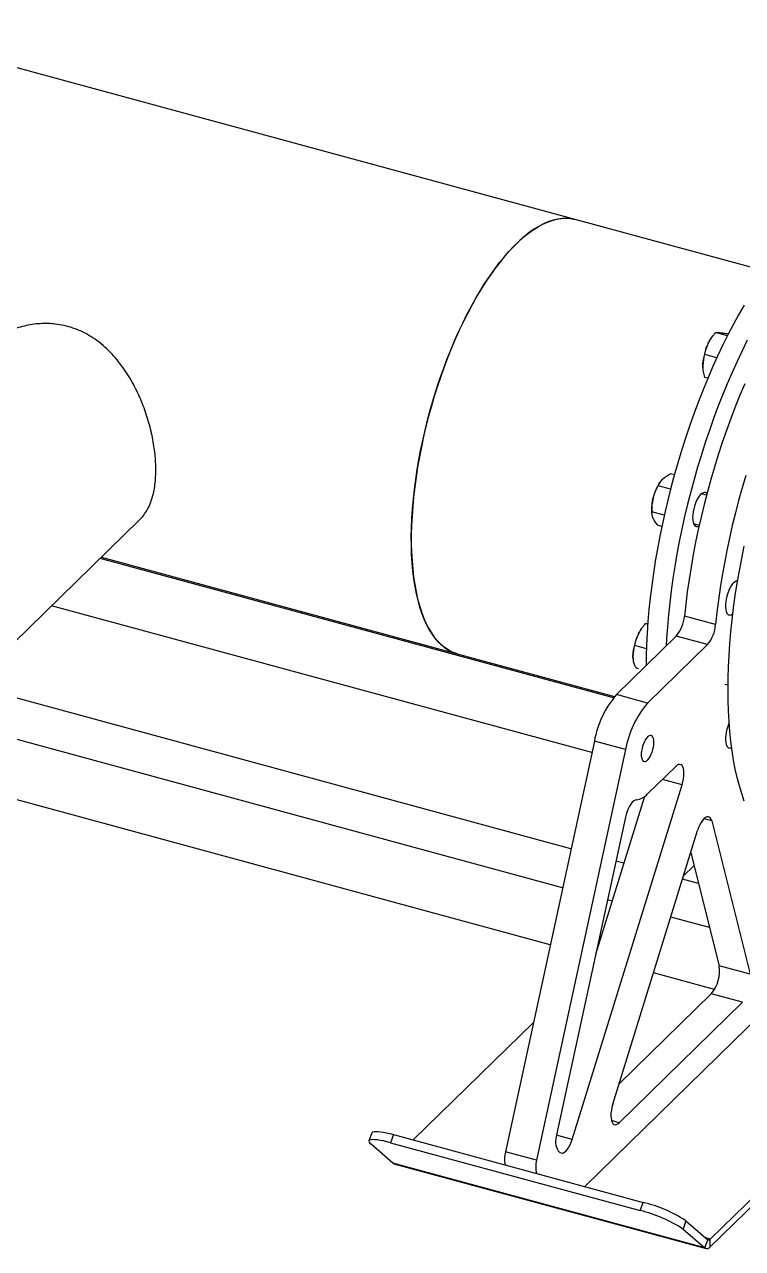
# Model space of a CAD drawing. Header units: inches. Extents: x 0.9 to 37.1, y -8.4 to 11.7.
# Drawn here: x 2.0355 to 2.2476, y 0.7038 to 1.0652 of the extents above; entities that cross this region are included whole.
import ezdxf

# ---------------------------------------------------------------- set-up
doc = ezdxf.new("R2010")
doc.units = ezdxf.units.IN
doc.header["$MEASUREMENT"] = 0

msp = doc.modelspace()

# ---------------------------------------------------------------- linework, layer by layer
at = {"color": 7, "linetype": 'Continuous', "lineweight": 25}
for p, q in [((2.198159063095044, 1.007576194899535), (1.986267221443162, 1.065163857167557)), ((2.254362747426207, 0.9923012377976144), (2.198159063095046, 1.007576194899546)), ((2.238317897327787, 0.9725931936776036), (2.238222770333307, 0.9724537860021947)), ((2.243082614363131, 0.9732613494224998), (2.239583762632432, 0.9742122623515801)), ((2.243348704746595, 0.9737866822091217), (2.242772847790119, 0.9739431877907698)), ((2.239950840199919, 0.9667514092017582), (2.236394677474742, 0.9677178980311112)), ((2.235854891698049, 0.964482880798367), (2.235876636613972, 0.9638212669004869)), ((2.235876636613972, 0.9638212669004869), (2.235879653163753, 0.9637770100632257)), ((2.237294835509685, 0.9607098154839879), (2.236394677474742, 0.960954459149832)), ((2.227438606988699, 0.9322519245503336), (2.226300084624311, 0.932561350533391)), ((2.226289865077835, 0.9279691474306038), (2.222617646275791, 0.9289671778148687)), ((2.223193402937855, 0.9300519147816755), (2.223097873150927, 0.9299119168178924)), ((2.23693758351571, 0.9262381085039322), (2.23546332089343, 0.9266387814950408)), ((2.021115663943387, 0.8716770936889802), (2.069525087076488, 0.9189261747263577)), ((2.220751739431591, 0.9212793977161846), (2.220780881764856, 0.9208518405419888)), ((2.224440714620927, 0.9203169067358883), (2.22077642710153, 0.9213127815674764)), ((2.233072882948489, 0.9178432465043951), (2.234777991978799, 0.9173798344060242)), ((2.223710360481306, 0.9169555817315804), (2.22261764627579, 0.917252558038606)), ((2.209405996468403, 0.8663546206064883), (2.057860707703343, 0.9075413828700878)), ((2.05828927614967, 0.9079596788120763), (2.163326967325919, 0.8794126850358435)), ((2.20306270296571, 0.8502209397622211), (2.043549503968984, 0.8935732092951225)), ((2.239596094542138, 0.8880004569441327), (2.230383405774664, 0.8905042683470898)), ((2.217659833384925, 0.8867047074368712), (2.217561776552547, 0.8865610061128208)), ((2.219568406111552, 0.8881440120893034), (2.218922768851671, 0.8883194824622063)), ((2.228001810840938, 0.8846082282610133), (2.21031090101733, 0.8673413579332592)), ((2.21917811145523, 0.8808889964813895), (2.215733683693982, 0.8818251181417374)), ((2.237214499608411, 0.8821044168580561), (2.219523589784802, 0.8648375465303015)), ((2.237214499608411, 0.8821044168580561), (2.228001810840938, 0.8846082282610133)), ((2.163326967325919, 0.879412685035855), (2.209780077223906, 0.8667877251353229)), ((2.215221732966507, 0.8779007658220244), (2.21519389791729, 0.8785901009089927)), ((2.215215642833211, 0.877928487011113), (2.215217852721512, 0.8778960649813428)), ((2.19690390972495, 0.8217904119278936), (2.019423736046836, 0.8700257201934987)), ((2.219523589784802, 0.8648375465303015), (2.21031090101733, 0.8673413579332592)), ((2.242329191748943, 0.8704720769748278), (2.243275076623902, 0.8702150057336748)), ((2.194421881297822, 0.8103327487908905), (2.019573040138416, 0.857852917260546)), ((2.203800527674436, 0.8536269228985702), (2.177532690858934, 0.7323680274402494)), ((2.21301321644191, 0.8511231114956126), (2.203800527674436, 0.8536269228985702)), ((2.21301321644191, 0.8511231114956126), (2.186745379626407, 0.729864216037292)), ((2.219523589784802, 0.83805106838336), (2.227838718987984, 0.8461668893977357)), ((2.229720939536652, 0.8407146994479011), (2.223879265394475, 0.8423023413078088)), ((2.190768536661881, 0.7934679974832712), (2.014135079331122, 0.841473186388602)), ((2.197254862921101, 0.7360534780389902), (2.229720939536652, 0.8407146994479011)), ((2.204220018153002, 0.7907099696930144), (2.218677100609516, 0.8373154134559129)), ((2.212973716647899, 0.8311192282902002), (2.192670054141763, 0.7373924510703989)), ((2.238458465931622, 0.8300329813918643), (2.236124934044541, 0.8306671853572327)), ((2.238458465931622, 0.8300329813918643), (2.249829720447863, 0.7847802628596398)), ((2.209226116205979, 0.7464232872059748), (2.234297044320054, 0.8272446931721418)), ((2.232241067700554, 0.8206168204318285), (2.24061703168039, 0.7872840742625975)), ((2.212542768663905, 0.8175401051684985), (2.210171718662002, 0.8181845057535595)), ((2.233193954272199, 0.816824740344424), (2.230140178066566, 0.8138441611498877)), ((2.23451473599728, 0.811568595249597), (2.229829304575112, 0.8128419951134913)), ((2.209071944933994, 0.8063511754074706), (2.207689690234873, 0.8067268426165564)), ((2.237786824286125, 0.7985470864849993), (2.226358480845201, 0.8016530653524638)), ((2.239265806025855, 0.7802874788409248), (2.221249709681516, 0.7851838677890678)), ((2.249829720447863, 0.7847802628596398), (2.24061703168039, 0.7872840742625975)), ((2.211097549892433, 0.752456247015975), (2.238337830617489, 0.7790435960930402)), ((2.247550519384962, 0.7765397846900827), (2.238337830617489, 0.7790435960930402)), ((2.200953143756744, 0.7221304915193755), (2.253474386701288, 0.7733928347463832)), ((2.211108336754646, 0.7409710972561403), (2.247550519384962, 0.7765397846900827)), ((2.185809558970636, 0.7705761178943087), (2.150283355535642, 0.7359014542356418)), ((2.238023898260101, 0.7065821330649792), (2.297362191305594, 0.7644981261768469)), ((2.238023898260101, 0.7043499265527341), (2.299151091772389, 0.7640119413614723)), ((2.211108336754646, 0.7409710972561403), (2.208848586433081, 0.7415852489729493)), ((2.138118787037774, 0.7380052809965884), (2.137259402990219, 0.735588087458722)), ((2.144496067362732, 0.7374743151544535), (2.143636683315178, 0.7350571216165871)), ((2.144496067362732, 0.7374743151544535), (2.218197577502517, 0.7174438239307933)), ((2.197254862921101, 0.7360534780389902), (2.192651350673176, 0.7373046140266407)), ((2.144315743937868, 0.729047664455166), (2.137861530737922, 0.7346024402764717)), ((2.143636683315178, 0.7350571216165871), (2.217338193454962, 0.7150266303929268)), ((2.186745379626407, 0.729864216037292), (2.177532690858934, 0.7323680274402494)), ((2.193121410494284, 0.732665129315072), (2.193653874277324, 0.7322068678886018)), ((2.236442631612601, 0.704009550425591), (2.144315743937868, 0.729047664455166)), ((2.1446403232086, 0.7288713621697581), (2.236767210883332, 0.7038332481401829)), ((2.217338193454962, 0.7150266303929268), (2.218197577502517, 0.7174438239307933)), ((2.230847802460208, 0.7119815197847629), (2.229988418412653, 0.7095643262468966)), ((2.230847802460208, 0.7119815197847629), (2.237302015660155, 0.7064267439634573)), ((2.229988418412653, 0.7095643262468966), (2.236442631612601, 0.704009550425591)), ((2.236442631612601, 0.704009550425591), (2.237302015660155, 0.7064267439634573)), ((2.238023898260101, 0.7065821330649792), (2.236704966348313, 0.7069405904973107)), ((2.238023898260101, 0.7043499265527341), (2.238023898260101, 0.7065821330649792))]:
    msp.add_line(p, q, dxfattribs=at)
at = {"color": 7, "linetype": 'Continuous', "lineweight": 25, "flags": 128}
for points in [[(2.163326967325919, 0.8794126850358435), (2.163115020510108, 0.8794726530009185), (2.161948192054844, 0.8798908339769347), (2.160822069001359, 0.8804467662004636), (2.159739090281427, 0.8811392456461022), (2.158701601385797, 0.881966772557571), (2.157711849284395, 0.8829275546958506), (2.156771977559877, 0.8840195112207736), (2.155884021765111, 0.8852402771976604), (2.155049905014621, 0.8865872087192428), (2.154271433819548, 0.8880573886317742), (2.153550294175155, 0.8896476328529408), (2.152888047909328, 0.8913544972678697), (2.152286129300014, 0.893174285188318), (2.151745841968888, 0.8951030553588746), (2.151268356057997, 0.897136630492843), (2.1508547056955, 0.8992706063193139), (2.150505786755973, 0.9015003611218346), (2.150222354920141, 0.9038210657480179), (2.150005024038247, 0.9062276940684106), (2.149854264800588, 0.9087150338619727), (2.149770403718099, 0.9112776981045836), (2.149753622415215, 0.9139101366361415), (2.149803957236498, 0.91660664818097), (2.149921299167935, 0.9193613926955146), (2.150105394073031, 0.922168404016575), (2.150355843243215, 0.9250216027826865), (2.150672104261355, 0.9279148096006637), (2.151053492176509, 0.93084175842879), (2.151499180987379, 0.933796110147668), (2.152008205431247, 0.9367714662893403), (2.152579463074513, 0.9397613828949485), (2.153211716700328, 0.9427593844709095), (2.153903596988129, 0.9457589780133966), (2.154653605479277, 0.9487536670707377), (2.15546011782239, 0.9517369658132826), (2.156321387291324, 0.9547024130802675), (2.157235548568195, 0.9576435863732482), (2.158200621783241, 0.9605541157658055), (2.159214516802775, 0.9634276976993821), (2.160275037755959, 0.9662581086353907), (2.161379887790559, 0.9690392185340118), (2.162526674047427, 0.9717650041304937), (2.163712912842895, 0.9744295619802052), (2.164936035047877, 0.9770271212441792), (2.166193391652039, 0.9795520561874667), (2.167482259500962, 0.981998898363226), (2.168799847193886, 0.9843623484561594), (2.170143301129263, 0.9866372877596525), (2.171509711685029, 0.9888187892617495), (2.172896119520185, 0.9909021283159687), (2.174299521984083, 0.9928827928738291), (2.175716879619491, 0.9947564932569479), (2.177145122745385, 0.9965191714475248), (2.17858115810519, 0.9981670098771072), (2.180021875566089, 0.999696439694592), (2.181464154854876, 1.001104148495564), (2.182904872315775, 1.002387087496225), (2.18434090767558, 1.003542478136379), (2.185769150801473, 1.00456781809718), (2.187186508436881, 1.005460886720593), (2.188589910900779, 1.006219749818844), (2.189976318735935, 1.006842763863444), (2.1913427292917, 1.007328579544704), (2.192686183227079, 1.007676144694038), (2.194003770920003, 1.007884706562727), (2.195292638768925, 1.007953813452207), (2.196549995373088, 1.007883315692341), (2.19777311757807, 1.007673365965581), (2.198159063095044, 1.007576194899535)], [(2.198159063095046, 1.007576194899546), (2.198073236861763, 1.007599135824861), (2.196859090188042, 1.007843889276906), (2.1956100396846, 1.007949276150892), (2.194328790516693, 1.007915068202318), (2.193018117584712, 1.007741339517983), (2.191680859514372, 1.007428466355532), (2.190319912508877, 1.006977126328565), (2.18893822407639, 1.006388296939078), (2.187538786646382, 1.00566325346041), (2.186124631088708, 1.004803566175284), (2.184698820149404, 1.003811096974928), (2.183264441817467, 1.002687995326629), (2.181824602636966, 1.00143669361847), (2.180382420978943, 1.000059901891313), (2.178941020287729, 0.9985606019694586), (2.177503522316256, 0.9969420410026797), (2.176073040365029, 0.9952077244336133), (2.174652672539423, 0.9933614084057547), (2.173245495039863, 0.991407091628489), (2.171854555499465, 0.9893490067167741), (2.170482866383547, 0.9871916110242398), (2.169133398465288, 0.9849395769895546), (2.167809074391704, 0.9825977820169607), (2.16651276235384, 0.9801712979129049), (2.165247269874914, 0.9776653799016342), (2.164015337729839, 0.9750854552435508), (2.162819634009316, 0.972437111480974), (2.16166274834135, 0.9697260843367679), (2.160547186282684, 0.9669582452920436), (2.159475363892328, 0.9641395888698381), (2.15844960249891, 0.9612762196523108), (2.157472123673193, 0.9583743390595814), (2.156545044416653, 0.9554402319188307), (2.15567037257652, 0.9524802528527676), (2.15485000249723, 0.9495008125169297), (2.154085710917697, 0.9465083637156315), (2.153379153123293, 0.9435093874266274), (2.152731859360864, 0.9405103787647549), (2.152145231524566, 0.9375178329149665), (2.15162054011966, 0.9345382310652011), (2.151158921510894, 0.9315780263695763), (2.150761375461383, 0.9286436299722931), (2.150428762967346, 0.9257413971225259), (2.150161804393378, 0.9228776134103653), (2.149961077912307, 0.9200584811536343), (2.149827018252994, 0.9172901059650447), (2.149759915758805, 0.9145784835288007), (2.149759915758805, 0.9119294866152834), (2.149827018252992, 0.9093488523619371), (2.149961077912307, 0.9068421698479061), (2.150161804393378, 0.9044148679893351), (2.150428762967345, 0.9020722037815454), (2.150761375461382, 0.8998192509135539), (2.151158921510893, 0.8976608887795909), (2.151620540119659, 0.8956017919114219), (2.152145231524564, 0.8936464198543494), (2.152731859360864, 0.891799007508832), (2.153379153123291, 0.8900635559586343), (2.154085710917696, 0.8884438238053685), (2.154850002497229, 0.8869433190282021), (2.155670372576519, 0.8855652913863534), (2.156545044416652, 0.8843127253808403), (2.157472123673193, 0.8831883337907125), (2.158449602498909, 0.8821945517977787), (2.159475363892327, 0.8813335317125421), (2.160547186282683, 0.8806071383127794), (2.161662748341348, 0.8800169448048418), (2.162819634009314, 0.8795642294164461), (2.163326967325919, 0.879412685035855)], [(2.248005292095295, 0.982345964389403), (2.246377255028343, 0.9794846914418409), (2.244776944840192, 0.9765368825702061), (2.243206710206719, 0.9735068640905165), (2.241668855663784, 0.9703990829727247), (2.240165638224997, 0.9672181003141795), (2.23869926406924, 0.9639685846455848), (2.237271885302794, 0.9606553050792872), (2.235885596800837, 0.9572831243099462), (2.23454243313291, 0.9538569914778585), (2.233244365576915, 0.9503819349054137), (2.231993299225994, 0.9468630547173369), (2.230791070192536, 0.9433055153555516), (2.229639442913433, 0.9397145379996501), (2.228540107560524, 0.9360953929040923), (2.227494677560037, 0.9324533916633801), (2.22650468722466, 0.9287938794165602), (2.225571589501728, 0.9251222270024959), (2.224696753840822, 0.9214438230774196), (2.223881464183915, 0.9177640662063373), (2.223126917081004, 0.9140883569398897), (2.222434219934013, 0.9104220898883), (2.221804389371528, 0.9067706458040385), (2.221238349756749, 0.9031393836848269), (2.220736931830873, 0.8995336329085704), (2.220300871493844, 0.8959586854117605), (2.219930808724343, 0.8924197879228282), (2.219627286640514, 0.888922134261847), (2.21939075070287, 0.8854708577178845), (2.219221548060517, 0.8820710235151945), (2.219119927041667, 0.8787276213793018), (2.219086575728896, 0.8758558718732696)], [(2.24896464068639, 0.9719419819636679), (2.247426786143455, 0.9688342008458761), (2.245923568704668, 0.965653218187331), (2.24445719454891, 0.9624037025187362), (2.243029815782466, 0.9590904229524386), (2.241643527280507, 0.9557182421830976), (2.240300363612581, 0.9522921093510099), (2.239002296056587, 0.9488170527785655), (2.237751229705665, 0.9452981725904883), (2.236549000672206, 0.941740633228703), (2.235397373393104, 0.9381496558728015), (2.234298038040194, 0.9345305107772437), (2.233252608039707, 0.9308885095365316), (2.23226261770433, 0.9272289972897116), (2.231329519981398, 0.9235573448756473), (2.230454684320494, 0.919878940950571), (2.229639394663586, 0.9161991840794887), (2.228884847560675, 0.9125234748130411), (2.228192150413683, 0.9088572077614514), (2.227562319851199, 0.90520576367719), (2.226996280236421, 0.9015745015579784), (2.226494862310544, 0.8979687507817218), (2.226058801973515, 0.8943938032849119), (2.225688739204013, 0.8908549057959796), (2.225385217120184, 0.8873572521349984), (2.22514868118254, 0.8839059755910359), (2.225031944444899, 0.8817095476130157)], [(2.248183032841082, 0.9591262322793002), (2.246771114262423, 0.9557529820706288), (2.245402140408544, 0.9523231204496461), (2.244078148178927, 0.9488417507156934), (2.242801107544791, 0.9453140528071571), (2.24157291861796, 0.9417452755942248), (2.240395408823687, 0.9381407290690817), (2.239270330181625, 0.9345057764451563), (2.238199356698983, 0.9308458261771864), (2.237184081879781, 0.9271663239139625), (2.236226016353859, 0.9234727443957382), (2.235326585629212, 0.9197705833083458), (2.234487127970977, 0.9160653491061574), (2.233708892410217, 0.9123625548160388), (2.232993036885494, 0.9086677098345048), (2.23234062651996, 0.904986311730275), (2.231752632036565, 0.9013238380644282), (2.231229928313713, 0.8976857382403258), (2.230773293083528, 0.8940774253954311), (2.230383405774664, 0.8905042683470898)], [(2.248483018949098, 0.9320019650421987), (2.247412045466457, 0.9283420147742287), (2.246396770647255, 0.9246625125110053), (2.245438705121332, 0.9209689329927806), (2.244539274396685, 0.9172667719053886), (2.243699816738451, 0.9135615377031998), (2.242921581177691, 0.9098587434130816), (2.242205725652967, 0.9061638984315472), (2.241553315287433, 0.9024825003273174), (2.240965320804038, 0.8988200266614705), (2.240442617081186, 0.8951819268373682), (2.239985981851, 0.8915736139924735), (2.239596094542138, 0.8880004569441327)], [(2.237062630853755, 0.9267108031013094), (2.237019961152361, 0.9267555119547306), (2.236714362084574, 0.9269655058195094), (2.236366390713123, 0.927031974272857), (2.235986057540817, 0.9269530051383899), (2.23558430406055, 0.9267308702143278), (2.235172687988482, 0.9263719599179954), (2.234763050769574, 0.9258865994451524), (2.234367176920795, 0.9252887517329085), (2.233996455012004, 0.9245956157714468), (2.233661550037548, 0.923827131820389), (2.233372096603781, 0.9230054077638314), (2.233136421758987, 0.9221540831067729)], [(2.233136421758987, 0.9221540831067729), (2.232961305439356, 0.9212976489095932), (2.232851785422573, 0.9204607432248397), (2.232811012400117, 0.9196674423053124), (2.232840159337609, 0.9189405679741065), (2.232938387730727, 0.9183010310823145), (2.233102871727441, 0.9177672299419108), (2.233328879422643, 0.9173545210398166), (2.233609908986435, 0.9170747772597267), (2.233937875709933, 0.9169360463208664), (2.23430334458763, 0.9169423192597606), (2.234695801745324, 0.9170934156153776), (2.23471656172926, 0.9171050696983154)], [(2.24806477219853, 0.8359155135844518), (2.247310225095619, 0.838118300642595), (2.246617527948628, 0.8404323803920333), (2.245987697386143, 0.842854356601626), (2.245421657771367, 0.8453806746872998), (2.244920239845488, 0.8480076269288883), (2.24448417950846, 0.8507313579117248), (2.24411411673896, 0.8535478701849937), (2.24381059465513, 0.8564530301285416), (2.243574058717487, 0.8594425740195342), (2.243404856075134, 0.8625121142900585), (2.243303235056285, 0.8656571459664826), (2.243269344803794, 0.8688730532811273), (2.243303235056285, 0.8721551164465389), (2.243404856075134, 0.875498518582432), (2.243574058717487, 0.8788983527851215), (2.243810594655131, 0.882349629329084), (2.24411411673896, 0.8858472829900657), (2.244484179508461, 0.889386180478998), (2.24492023984549, 0.8929611279758078), (2.245421657771368, 0.896566878752064), (2.245987697386145, 0.9001981408712756), (2.24661752794863, 0.9038495849555375), (2.247310225095621, 0.9075158520071271), (2.248064772198532, 0.9111915612735748)], [(2.246111107632744, 0.9009420207994272), (2.245838727464669, 0.9009142453899739), (2.245444522490384, 0.9007512197323329), (2.245035585354874, 0.90044826464809), (2.244623680434978, 0.9000140956034302), (2.244220657485287, 0.899461202851279), (2.243838110742281, 0.8988054921094664), (2.243487045379258, 0.8980658269821848), (2.243177560907526, 0.8972634862884412), (2.242918560631861, 0.8964215519091763), (2.242717495518634, 0.8955642447635754), (2.242580149845073, 0.8947162280173231), (2.242510474796142, 0.8939018975682278), (2.242510474796142, 0.8931446802206633), (2.242580149845073, 0.8924663597390561), (2.242717495518634, 0.8918864501686472), (2.242918560631861, 0.8914216344519388), (2.243177560907526, 0.8910852844908121), (2.243487045379258, 0.8908870764612589), (2.243838110742281, 0.8908327124474127), (2.244220657485287, 0.8909237564029708), (2.244623680434978, 0.8911575891590955), (2.244699693958637, 0.8912161311317459)], [(2.21519389791729, 0.8785901009089927), (2.215221180982905, 0.8778521976610834), (2.215302563358932, 0.8771801783592128), (2.215436652570354, 0.8765855414399559), (2.215621154313588, 0.8760784613058648), (2.215852911712652, 0.8756676142386235), (2.216127959334194, 0.8753600299454605), (2.216441591037153, 0.8751609712789108), (2.216788440496134, 0.875073844187948)], [(2.243601777872412, 0.85903832542586), (2.243487045379258, 0.8587796730401629), (2.243177560907526, 0.8579773323464193), (2.242918560631861, 0.8571353979671543), (2.242717495518634, 0.8562780908215539), (2.242580149845073, 0.8554300740753011), (2.242510474796142, 0.8546157436262063), (2.242510474796142, 0.8538585262786413), (2.242580149845073, 0.8531802057970341), (2.242717495518634, 0.8526002962266253), (2.242918560631861, 0.8521354805099168), (2.243177560907526, 0.8517991305487902), (2.243487045379258, 0.8516009225192369), (2.243838110742281, 0.8515465585053903), (2.244220657485287, 0.8516376024609489), (2.244348398130056, 0.8516973713668174)], [(2.221384537648161, 0.8532606496214625), (2.221350907895944, 0.8538746781157345), (2.221251234106159, 0.8544008666821243), (2.221089118749267, 0.8548201974948717), (2.220870421096654, 0.8551175148458494), (2.220603045451295, 0.8552820729113391), (2.220296655465654, 0.8553079241341024), (2.219962324872107, 0.855194134183594), (2.219612137249389, 0.8549448157251023), (2.219258749290594, 0.85456897977731), (2.218914933357294, 0.8540802100306011), (2.218593115853123, 0.853496171897099), (2.218304928101169, 0.8528379740366452), (2.218060785957654, 0.8521294054348334), (2.21786951335575, 0.851396075607092), (2.217738023385647, 0.8506644890040662), (2.217671068437457, 0.8499610870717209), (2.217671068437457, 0.8493112925885868), (2.217738023385647, 0.8487385908203064), (2.21786951335575, 0.8482636807009465), (2.218060785957654, 0.8479037267195864), (2.218304928101169, 0.8476717385509631), (2.218593115853123, 0.8475761008519305), (2.218914933357294, 0.8476202702181128), (2.219258749290594, 0.8478026502535343), (2.219612137249389, 0.8481166492685284), (2.219962324872107, 0.8485509185205764), (2.220296655465654, 0.8490897623874321), (2.220603045451295, 0.8497137056478032), (2.220870421096654, 0.8504001973665916), (2.221089118749267, 0.8511244259444433), (2.221251234106159, 0.8518602158735962), (2.221350907895944, 0.8525809737889278), (2.221384537648161, 0.8532606496214625)], [(2.229720939536652, 0.8407146994479011), (2.229958231378821, 0.8415856245684341), (2.230131858338865, 0.8424600596266352), (2.230236605094623, 0.8433117387676101), (2.230269325314, 0.8441150796676347), (2.230229036162964, 0.8448459519635523), (2.230116947827435, 0.8454824020688831), (2.229936427162308, 0.8460053126049747), (2.229692896559504, 0.8463989766395215), (2.229393671072802, 0.8466515694837589), (2.229047738691808, 0.8467555038767092), (2.228665490365097, 0.846707657887638), (2.228258407881957, 0.8465094686910888), (2.227838718987984, 0.8461668893977357)], [(2.216238778267849, 0.8362807970721624), (2.215845305556249, 0.836185416109394), (2.215430519201968, 0.8359393547189371), (2.21500702227849, 0.8355500893516274), (2.214587682525534, 0.8350294476386728), (2.214185241369297, 0.8343932490150645), (2.213811926780667, 0.8336608240540486), (2.213479081734513, 0.8328544271174403), (2.213196819559135, 0.8319985601681021), (2.212973716647899, 0.8311192282902002)], [(2.238458465931622, 0.8300329813918643), (2.238276420824556, 0.8305609451899962), (2.238030219339934, 0.8309572397600342), (2.237727393295003, 0.8312097416239936), (2.237377206770491, 0.8313107262228723), (2.23699037270304, 0.83125710422703), (2.236578725154114, 0.8310505160452326), (2.236154857281365, 0.83069728164112), (2.235731736087653, 0.830208207192332), (2.235322305733369, 0.8295982545069798), (2.234939091547552, 0.8288860833107097), (2.234593816851932, 0.8280934804067526), (2.234297044320054, 0.8272446931721418)], [(2.209226116205979, 0.7464232872059748), (2.208988824363809, 0.7455523620854418), (2.208815197403764, 0.7446779270272404), (2.208710450648008, 0.7438262478862658), (2.208677730428629, 0.7430229069862413), (2.208718019579666, 0.7422920346903235), (2.208830107915196, 0.7416555845849926), (2.209010628580323, 0.7411326740489013), (2.209254159183127, 0.7407390100143543), (2.209553384669828, 0.7404864171701168), (2.209899317050823, 0.7403824827771666), (2.210281565377533, 0.7404303287662379), (2.210688647860673, 0.7406285179627872), (2.211108336754646, 0.7409710972561403)], [(2.138118787037774, 0.7380052809965884), (2.13817867004899, 0.7381077174372579), (2.138398966210545, 0.738257034230055), (2.138758298854684, 0.7383517957300603), (2.139251428102313, 0.7383906201012197), (2.139871163018567, 0.7383729411967769), (2.140608466472848, 0.7382990168149676), (2.141452586920529, 0.7381699249397422), (2.14239121518469, 0.7379875480213312), (2.143410663951631, 0.7377545455258816), (2.144496067362732, 0.7374743151544535)], [(2.143636683315178, 0.7350571216165871), (2.142551279904076, 0.7353373519880153), (2.141531831137135, 0.7355703544834648), (2.140593202872974, 0.7357527314018757), (2.139749082425293, 0.735881823277101), (2.139011778971012, 0.7359557476589103), (2.138392044054759, 0.7359734265633532), (2.13789891480713, 0.7359346021921939), (2.13753958216299, 0.7358398406921883), (2.137319286001436, 0.7356905238993914), (2.137241238736566, 0.7354888291888739), (2.13730657847325, 0.7352376977236921), (2.137514352410996, 0.7349407915661074), (2.137861530737922, 0.7346024402764717)], [(2.193653874277324, 0.7322068678886018), (2.193963703424259, 0.7320281657424372), (2.1943127862093, 0.7319891303933136), (2.194691397037646, 0.7320908493826528), (2.195088987650651, 0.7323304887761662), (2.1954944810048, 0.7327013721184681), (2.195896579882853, 0.73319316644196), (2.196284081639112, 0.7337921701477028), (2.196646190309902, 0.7344816947377879), (2.196972817393705, 0.7352425297639835), (2.197254862921101, 0.7360534780389902)], [(2.144315743937868, 0.729047664455166), (2.144478349403867, 0.7289356888594503), (2.1446403232086, 0.7288713621697581)]]:
    msp.add_lwpolyline(points, dxfattribs=at)
at = {"color": 7, "linetype": 'Continuous', "lineweight": 25}
for centre, radius, start, end in [((2.246984110162822, 0.9665112004991911), 0.01058656686885683, 145.8519913048301, 154.2421995225906), ((2.251704492391859, 0.9641765839106919), 0.01585256004362055, 154.0567120876698, 178.8928847441142), ((2.235173109705732, 0.922125743878504), 0.01436787482185758, 147.1858746844372, 167.2909442777448), ((2.234232737765909, 0.9219393667449194), 0.01349714322398566, 165.640702443325, 182.8027059991595), ((2.220019112665222, 0.8912617100085121), 0.01039193386857746, 320.1892053071594, 355.8201496254781), ((2.226323116382066, 0.8806184206098138), 0.01058656686886176, 145.8519913048249, 154.2421995225794), ((2.22923180143269, 0.8887578986055575), 0.01039193386858295, 320.1892053071653, 355.8201496254656), ((2.231043498611115, 0.8782838040213141), 0.01585256004363704, 154.0567120876828, 178.8928847441033), ((2.23254347723769, 0.8483848558532547), 0.02921705694458889, 139.5475865062075, 169.6641359671557), ((2.241756166005169, 0.8458810444502958), 0.02921705694459481, 139.5475865062139, 169.6641359671552), ((2.215476013446438, 0.8416288260543818), 0.005402149957881622, 278.1170901126982, 318.52570022228), ((2.230534238798604, 0.785637397159442), 0.01021637204584116, 319.8031925600037, 9.275407092244533), ((2.197874605719766, 0.7355041642532689), 0.005536513725427563, 160.0584939110996, 210.8494405307346), ((2.185243175008223, 0.7303262932607221), 0.0079762299538241, 165.1684947613177, 193.1550604080938), ((2.194455863775669, 0.7278224818577649), 0.007976229953798241, 165.1684947612702, 193.1550604081397), ((2.208876478487976, 0.6784773964436844), 0.0400657629148253, 56.74395080960019, 76.54715645283758), ((2.207722914186681, 0.6753789068284787), 0.04079700453771017, 56.92316570736763, 76.36794155506978), ((2.237584134795579, 0.7068706183075282), 0.0005259426203466025, 237.5606405612216, 326.7350879283013), ((2.237060606861624, 0.7049818466078411), 0.001152064787425302, 237.5606405612663, 326.7350879283377)]:
    msp.add_arc(centre, radius, start, end, dxfattribs=at)
for points, knots in [([(2.069507475596631, 0.918944635465166), (2.069638185639191, 0.9190622185078943), (2.070197777179015, 0.919565611167318), (2.071034545985797, 0.9206610123600947), (2.072018605740569, 0.9222597733034399), (2.072835805837601, 0.9241097704668029), (2.073467048712804, 0.9261176048855453), (2.073914827270703, 0.9282349133943626), (2.074203171542311, 0.93044844606499), (2.074338846304197, 0.9328334095571771), (2.074317227955402, 0.9352691939334323), (2.074157246939722, 0.9376918889689043), (2.073879733168335, 0.9400921479369191), (2.073474058640137, 0.9425619971779446), (2.072942052702597, 0.945071905245376), (2.072291069745447, 0.9475803907426323), (2.071520300909486, 0.9500898262407311), (2.070625274067559, 0.9525944237421204), (2.069580231471407, 0.9551384545429262), (2.068382656304857, 0.9576817079642663), (2.067011988668335, 0.9602219147211177), (2.065491757315607, 0.9626777895762837), (2.063794638990005, 0.965059859751368), (2.061924261396566, 0.9673191635195244), (2.059851033792473, 0.9694491681234711), (2.057593807910056, 0.9713825673227499), (2.055246573766818, 0.9730202240070951), (2.052862917769327, 0.9743438916034108), (2.050445580021236, 0.9753880792462857), (2.047908642589363, 0.9761768582005375), (2.045406963843448, 0.976668716625086), (2.043004739704934, 0.9768948234639261), (2.040705595908014, 0.9769064961236129), (2.038392362877388, 0.9767128793387414), (2.036067060401628, 0.9763156910758948), (2.033767055919749, 0.9757199448767095), (2.031491909461439, 0.9749280771537028), (2.02927426834572, 0.9739491696199569), (2.027048548642302, 0.9727501831375176), (2.024866637604585, 0.9713202563779975), (2.022918839057799, 0.9698239177904817), (2.021810399827089, 0.9687493585725151), (2.021340355213095, 0.9682936811128693)], [0, 0, 0, 0, 0.008485015731843064, 0.0363257705822252, 0.06416446587018314, 0.09294809366716487, 0.1217289043988991, 0.1474216582862424, 0.1731130898175146, 0.1997157120768081, 0.2263180693740482, 0.2496697984369734, 0.2730221655056811, 0.2970377908890144, 0.3210546760701042, 0.3447589613069846, 0.3684645323763192, 0.3927398548612, 0.4170162706938303, 0.4430917541648174, 0.4691678402595254, 0.4959016469345003, 0.5226348266188355, 0.5504858333395608, 0.5783344044186882, 0.6071364453980485, 0.6359344471249043, 0.6614667267322288, 0.686997157086801, 0.7134954594763595, 0.73999398139204, 0.7625017939913975, 0.7850108190149736, 0.8081208510686653, 0.8312325741426642, 0.8548208612728933, 0.8784105921484002, 0.9025290955667434, 0.9266483695177321, 0.9534554206621759, 0.9802623109844979, 1, 1, 1, 1]), ([(2.237449434276893, 0.9711117823992406), (2.237677684504914, 0.9715348409124172), (2.238137597646856, 0.9723872833029841), (2.238896727315148, 0.9734075049935837), (2.239404663806077, 0.9740024753221648), (2.239583762632432, 0.9742122623515801)], [0, 0, 0, 0, 0.3894480145147162, 0.7847188654868421, 1, 1, 1, 1]), ([(2.239583762632432, 0.9742122623515801), (2.239691854304069, 0.9742314158817007), (2.239910019475699, 0.9742700741161672), (2.240394219944147, 0.9742397347597453), (2.240638519434583, 0.9742244272790699)], [0, 0, 0, 0, 0.495457963477006, 1, 1, 1, 1]), ([(2.240638519434583, 0.9742244272790699), (2.240676968490808, 0.9742210623561776), (2.240968078436284, 0.9741955854624398), (2.241625634816874, 0.9741180106843825), (2.242388114587859, 0.9740018169845257), (2.242772847790119, 0.9739431877907698)], [0, 0, 0, 0, 0.0701057182032486, 0.5307925293049215, 1, 1, 1, 1]), ([(2.236394677474742, 0.9677178980311112), (2.236478237592946, 0.9681534667753362), (2.236646147603537, 0.9690287210716289), (2.23701313455526, 0.9701661947738125), (2.237329352467063, 0.970851530403229), (2.237449434276893, 0.9711117823992406)], [0, 0, 0, 0, 0.3805934879738682, 0.7647841813874847, 1, 1, 1, 1]), ([(2.235854891698049, 0.964482880798367), (2.235855536494242, 0.9645628811522555), (2.235860418449823, 0.9651685890926962), (2.235978314920668, 0.9662810626770297), (2.236255044727845, 0.9672360360928405), (2.236394677474742, 0.9677178980311112)], [0, 0, 0, 0, 0.07010571820324722, 0.5307925293049192, 1, 1, 1, 1]), ([(2.236394677474742, 0.960954459149832), (2.23624380842158, 0.9615446682297666), (2.235939304176449, 0.9627359076959623), (2.235883199078453, 0.9638970404925185), (2.235854891698049, 0.964482880798367)], [0, 0, 0, 0, 0.495457963477006, 1, 1, 1, 1]), ([(2.223919079673358, 0.930910966382025), (2.223963377068964, 0.9309533974154953), (2.224298766638576, 0.9312746561680489), (2.225039808697744, 0.9318508236311036), (2.225877434249648, 0.9323230658410235), (2.226300084624311, 0.932561350533391)], [0, 0, 0, 0, 0.07010571820324658, 0.5307925293049189, 1, 1, 1, 1]), ([(2.221157250911968, 0.9252866818990677), (2.221296677458819, 0.9257861859248462), (2.221577615190137, 0.9267926623165761), (2.222112157538881, 0.9280061735955045), (2.222485873662014, 0.9287166597942096), (2.222617646275791, 0.9289671778148687)], [0, 0, 0, 0, 0.3894480145147185, 0.7847188654868439, 1, 1, 1, 1]), ([(2.222617646275791, 0.9289671778148687), (2.222765799310974, 0.9293000355159569), (2.223064821722772, 0.9299718537641728), (2.223632607753237, 0.9305960387952688), (2.223919079673358, 0.930910966382025)], [0, 0, 0, 0, 0.4954579634770074, 1, 1, 1, 1]), ([(2.22077642710153, 0.9213127815674764), (2.220776073263563, 0.9218205703020192), (2.220775362243304, 0.9228409471711365), (2.220915807022234, 0.9241733928931382), (2.221090798842864, 0.9249802738220794), (2.221157250911968, 0.9252866818990677)], [0, 0, 0, 0, 0.3805934879738653, 0.7647841813874844, 1, 1, 1, 1]), ([(2.221157250911967, 0.9194293720109363), (2.221136069408454, 0.9194773277341382), (2.220975697557019, 0.91984041565714), (2.220782021233704, 0.9204954486649548), (2.220778303168517, 0.9210386780555448), (2.22077642710153, 0.9213127815674764)], [0, 0, 0, 0, 0.07010571820324471, 0.5307925293049182, 1, 1, 1, 1]), ([(2.22261764627579, 0.917252558038606), (2.222317266178456, 0.9176232600899303), (2.221710998604861, 0.9183714609034217), (2.221342947942632, 0.9190746058351245), (2.221157250911967, 0.9194293720109363)], [0, 0, 0, 0, 0.4954579634770069, 1, 1, 1, 1]), ([(2.216788440496134, 0.8852190025098672), (2.21682688955236, 0.885295813182652), (2.217117999497836, 0.8858773710402743), (2.217775555878426, 0.8869443115811109), (2.21853803564941, 0.8878583005290528), (2.218922768851671, 0.8883194824622063)], [0, 0, 0, 0, 0.07010571820324767, 0.5307925293049182, 1, 1, 1, 1]), ([(2.218922768851671, 0.8883194824622063), (2.219022466581044, 0.8883408130034272), (2.219167691561074, 0.8883718841967467), (2.219504916940775, 0.8883531591217317), (2.219610635284731, 0.888347288911361)], [0, 0, 0, 0, 0.686505374984346, 0.9999999999999999, 0.9999999999999999, 0.9999999999999999, 0.9999999999999999]), ([(2.21519389791729, 0.8785901009089927), (2.215211989059208, 0.8790308912985529), (2.21524844183296, 0.8799190625602402), (2.215476192197831, 0.8809841186298617), (2.215666559888849, 0.8816058833778881), (2.215733683693982, 0.8818251181417374)], [0, 0, 0, 0, 0.389448014514717, 0.7847188654868428, 1, 1, 1, 1]), ([(2.215733683693982, 0.8818251181417374), (2.21584177536562, 0.8823934777758757), (2.216059940537251, 0.8835406177474483), (2.216544141005699, 0.8846561630241343), (2.216788440496134, 0.8852190025098672)], [0, 0, 0, 0, 0.4954579634770072, 1, 1, 1, 1])]:
    msp.add_open_spline(points, degree=3, knots=knots, dxfattribs=at)

doc.saveas('drawing.dxf')
